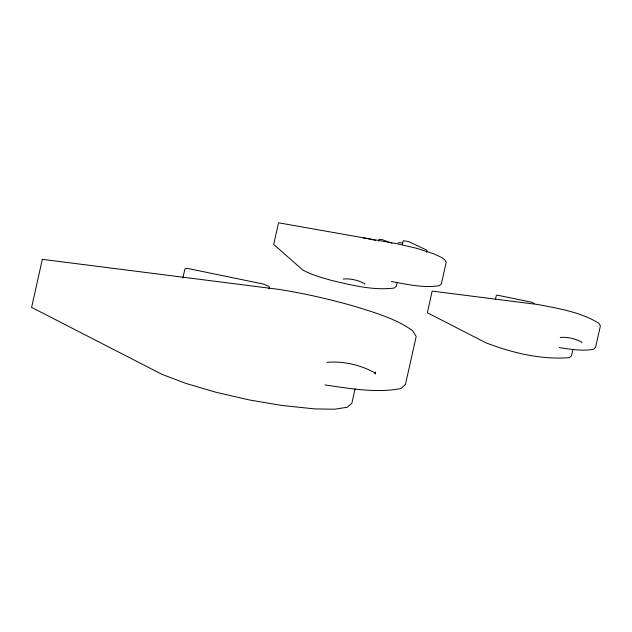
<?xml version="1.0" encoding="UTF-8"?>
<svg xmlns="http://www.w3.org/2000/svg" width="632" height="632" viewBox="0 0 632 632"><rect width="100%" height="100%" fill="white"/><g stroke="black" fill="none" stroke-linecap="round" stroke-linejoin="round"><path stroke-width="0.95" d="M364.775 284.266L364.822 283.815C358.447 280.221 350.405 278.333 343.121 279.028M581.898 342.71L581.946 342.26C575.57 338.665 567.528 336.769 560.244 337.464M182.877 278.08L184.947 268.821L187.064 268.323L263.315 284.052L268.845 286.343L269.366 286.928L268.956 288.777M378.592 241.234L378.995 239.425L381.554 239.449L391.919 243.154M355.081 388.806L351.858 403.216L347.221 407.253L334.683 409.204L315.099 408.936L281.809 405.452L249.608 400.009L216.081 392.29L185.666 383.34L161.966 374.326L31.6 307.389L42.336 259.349L278.633 289.353C304.166 293.39 329.422 299.11 354.268 306.236C374.381 312.5 395.197 318.323 412.601 330.647L416.18 336.5L405.444 384.54L400.799 388.577C375.669 393.325 349.954 388.483 324.959 384.943M402.347 244.465L403.295 240.705L408.699 241.614L426.971 250.217L426.545 252.215M375.487 372.09L375.06 374.018L375.171 373.006C361.006 365.027 343.137 360.817 326.942 362.365M397.141 282.465L396.303 286.225L394.21 288.042C373.07 290.68 351.811 285.19 331.302 280.347C321.554 277.574 311.6 274.92 302.704 269.943L273.695 244.41L278.53 222.796L396.659 243.66L416.654 248.313L433.647 253.748L441.958 257.611L444.699 259.768L446.208 262.248L441.381 283.871L439.287 285.688C423.322 288.232 407.127 284.321 391.421 281.532M495.543 298.983L496.349 295.373L497.297 295.152L531.607 302.23L534.332 303.518M572.932 349.275L571.454 355.848L569.369 357.673C541.071 359.861 512.386 352.925 486.008 342.852L427.343 312.729L432.169 291.115L538.504 304.616C559.059 308.613 580.689 312.09 598.788 323.197L600.4 325.828L595.565 347.442L593.48 349.267C582.175 351.4 570.601 349.22 559.352 347.632M398.215 242.925L399.543 242.546L402.576 243.107M363.511 238.082L367.113 238.533M367.848 238.675L373.449 239.923M374.27 240.128L375.74 240.539"/></g></svg>
